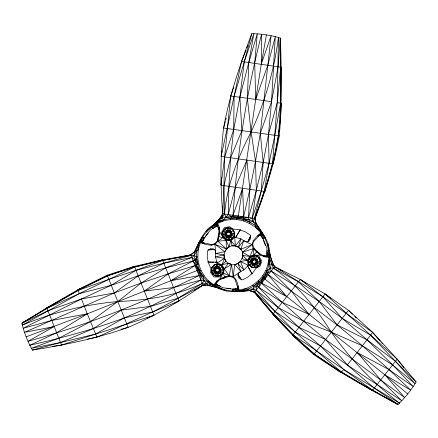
<?xml version="1.0" encoding="UTF-8"?>
<svg xmlns="http://www.w3.org/2000/svg" width="438" height="438" viewBox="0 0 438 438"><rect width="100%" height="100%" fill="white"/><g stroke="black" fill="none" stroke-linecap="round" stroke-linejoin="round"><path stroke-width="0.66" d="M198.491 244.738C199.766 239.668 202.832 235.294 205.975 231.209C210.076 225.077 218.25 224.075 221.946 217.839L222.745 213.81C220.336 185.247 220.139 156.497 223.599 128.011C229.49 95.615 240.057 64.375 251.784 33.682C261.366 33.825 271.067 35.221 280.238 38.013L280.484 38.467C281.349 70.961 282.176 103.527 279.258 135.95C274.21 164.25 265.346 191.641 255.036 218.425L255.885 223.243L255.962 226.013L255.524 227.3L260.747 232.802L260.544 234.04L253.536 241.683L252.726 244.557C254.374 251.943 262.165 258.212 269.923 257.133C270.104 247.574 266.934 237.768 260.413 230.689M240.55 291.024L232.819 291.686L232.852 288.823M221.124 156.437L241.557 61.451L281.163 67.26L280.605 103.182L278.513 135.851L273.246 163.872L221.124 156.437L221.874 151.061M262.701 255.359L267.01 256.181L266.797 251.543M268.751 250.7L266.999 253.941L269.863 253.848L269.627 259.329L273.438 268.127C297.479 284.722 315.793 307.733 331.325 332.185C350.285 359.204 373.357 383.124 399.587 403.146L343.688 369.48L341.027 372.59L314.254 353.97L292.622 335.399L309.036 314.44L291.297 290.898L271.171 271.023L269.052 264.541L269.901 255.973L269.014 253.876L267.021 255.431L269.041 255.458L269.923 257.133L268.072 264.01L265.888 270.334L262.822 275.644L264.886 279.055L385.002 374.923L404.652 397.605L325.593 339.494L303.665 321.284L282.258 302.412L261.53 283.342C265.45 275.048 269.523 266.441 269.923 257.133L269.025 256.252L267.941 243.468L267.142 243.747C269.074 251.538 270.865 259.537 274.626 266.687L322.915 296.772L372.672 332.409L397.162 359.16L416.1 381.898C411.183 390.127 405.123 397.83 398.12 404.378L397.611 404.367C369.031 388.862 340.419 373.302 313.8 354.561C291.812 336.039 272.524 314.665 254.483 292.349L249.884 290.668L247.448 289.354L246.55 288.33L239.175 290.104L238.206 289.31L235.091 279.417L233.005 277.281C225.784 275.015 216.46 278.628 213.52 285.888C219.334 289.425 226.024 291.401 232.819 291.686M221.393 177.713L221.004 185.197L264.864 191.461L272.551 163.779L277.232 102.602L278.442 37.361C274.215 70.091 265.034 102.032 251.116 131.958C237.708 157.636 226.933 185.006 224.584 214.116L221.946 217.839L219.805 218.212C213.054 226.331 204.009 232.819 199.219 242.329L194.883 251.275L190.935 255.387L163.817 263.2L135.977 270.323L108.898 279.345L78.156 290.389L46.767 307.859L21.9 323.282C24.068 332.623 27.709 341.722 32.379 350.093C64.819 344.903 97.159 338.432 128.159 327.339C154.559 316.094 179.361 301.547 202.893 285.182L206.78 283.857L211.762 284.53L216.394 287.47L226.501 290.17L236.082 291.593L248.609 290.624L238.261 291.401L236.016 290.75L232.83 290.843L235.858 288.741L238.086 288.5L238.381 290.498L239.351 291.292L249.884 290.668L254.801 291.938L275.124 311.517L295.217 332.064L316.57 351.008L341.503 372.108L372.327 390.559L397.162 359.16L325.122 293.975L300.276 279.488L274.626 266.687L271.538 263.983L269.052 264.541L268.072 264.01L268.877 257.095L267.979 256.219M280.336 42.557L280.484 38.467L280.605 103.182L274.796 135.326L269.069 163.286L264.273 191.379L255.036 218.425L256.11 223.829L263.583 234.735L267.142 243.747M186.139 256.011L190.744 254.905L194.494 251.762L199.219 242.329L200.39 241.886L202.268 242.63L203.177 240.577L202.871 236.909L200.697 241.152L199.219 242.329C192.474 257.834 198.956 277.363 213.52 285.888L215.408 285.959L226.347 291.002L226.501 290.17M197.839 256.892L198.184 250.049L199.219 242.329C204.261 243.818 209.764 246.386 214.959 244.344L217.845 241.338L222.854 237.67L226.167 240.331L228.964 246.939L226.397 248.965L224.628 251.773L215.693 253.558L215.452 256.898L217.16 263.096L222.11 264.722L228.45 263.265C238.573 269.907 248.85 253.268 238.392 247.185C228.302 240.506 218.02 257.226 228.45 263.265L224.146 268.954L223.5 273.153L224.683 277.867L220.139 278.678L220.314 279.428L217.319 281.41L214.73 285.549L213.52 285.888C204.968 278.497 198.064 268.576 197.839 256.892L196.509 257.155L194.341 255.453L190.935 255.387L162.701 260.429L134.658 267.06L107.491 275.863L77.975 289.732L46.767 307.859L61.539 345.067L154.012 315.267L134.389 266.408L107.206 275.168L77.975 289.732L79.338 293.597L22.234 325.166C52.691 312.464 84.945 304.443 117.817 301.536C146.757 300.309 175.852 295.951 202.236 283.435L206.78 283.857L208.176 285.521L216.394 287.47L217.746 284.946L219.92 285.976M280.972 70.649L281.163 67.26M277.232 102.602L281.262 103.352C280.304 143.122 268.653 181.485 254.522 218.354L252.764 221.267L250.207 222.296L243.539 219.668L243.309 218.195L249.863 189.336L255.502 161.359L260.309 133.267L271.522 101.709L278.119 66.636L280.238 38.013L280.709 67.096L277.232 102.602L268.499 134.433L269.069 163.286L261.316 190.963L254.522 218.354L255.885 223.243L261.689 232.058L261.486 233.295L259.904 234.549L261.223 236.361L264.557 237.927L261.973 233.925L261.689 232.058L255.962 226.013L250.207 222.296L248.461 219.558L248.538 217.505L256.329 190.256L263.172 162.454L268.499 134.433L271.522 101.709L275.283 36.573L267.853 65.065L255.721 99.393L238.327 216.06L236.405 219.553C228.839 219.504 220.599 220.385 214.007 224.355L215.518 226.791L213.049 228.505L211.324 226.216M230.268 219.553L230.344 218.414L232.047 216.826L232.978 215.304L242.614 188.302L243.714 216.826L255.036 218.425L256.575 213.24M232.978 215.304C237.221 154.264 246.211 93.557 261.579 34.29L261.289 64.107L255.721 99.393L230.64 96.037L224.656 156.946L221.004 185.197M269.052 264.541L269.901 255.973L269.041 255.458L267.01 256.181M273.246 163.872L273.777 159.832M220.139 278.678L221.836 275.261L223.5 273.153L229.178 275.661L233.23 276.657L240.84 271.412L243.851 269.95L248.368 265.373L240.446 261.486L237.878 263.512L234.773 264.536L233.005 277.281M280.539 108.728L281.262 103.352M211.351 270.668C214.149 269.425 216.098 266.994 216.941 264.059L214.012 265.138L212.003 267.558L214.33 268.686L218.244 268.445L220.007 264.612L222.466 266.654L223.446 269.622L222.98 272.748L220.944 275.168L217.965 276.241L214.85 275.683L212.43 273.646L211.351 270.668L211.91 267.552L213.952 265.132L216.93 264.054L220.046 264.612L222.466 266.654L223.539 269.633C223.906 277.243 218.091 268.658 217.155 266.72L216.941 264.059L220.046 264.612L222.389 266.649L223.446 269.622L222.893 272.743L220.944 275.168L217.949 276.241L214.85 275.683L212.507 273.651L211.45 270.673C210.629 265.335 214.259 268.516 217.155 266.72L218.907 267.032L220.27 268.182L220.878 269.857L220.56 271.609L220.883 275.163L217.965 276.241L214.883 275.688L212.43 273.646L211.45 270.673L212.003 267.558L213.952 265.132L216.941 264.059L218.907 267.032L219.323 269.989L217.741 273.58L217.949 276.241L219.416 272.973L220.56 271.609L223.539 269.633M228.001 227.815L231.078 228.368L233.459 230.41L234.516 233.383L234.051 236.504L232.014 238.924C229.266 240.758 225.444 240.062 223.5 237.401L222.427 234.429L222.98 231.313L225.023 228.893C229.315 225.592 228.329 230.317 231.341 231.937L231.948 233.618L231.636 235.37L231.954 238.918L229.036 240.002L225.92 239.444L223.577 237.407L222.52 234.434C221.699 229.096 225.329 232.277 228.225 230.476L229.977 230.793L230.355 232.178L230.393 233.75L228.811 237.336L229.019 239.997L232.014 238.924L233.963 236.498L234.516 233.383L233.536 230.41L231.116 228.373L228.001 227.815L225.023 228.893L223.073 231.319L222.52 234.434C222.614 239.832 225.674 236.049 228.811 237.336L230.487 236.734L231.636 235.37L234.609 233.388L234.051 236.504L231.636 235.37L228.225 230.476L228.012 227.815L225.083 228.893L223.073 231.319L225.4 232.447L228.811 237.336M260.391 261.103L257.413 263.085L256.263 264.448L254.588 265.05C251.456 263.764 248.39 267.547 248.302 262.148L248.85 259.028L250.799 256.602L253.777 255.529L256.86 256.082L259.312 258.124L260.292 261.097L259.833 264.218L257.79 266.638L254.817 267.711L251.702 267.158L249.282 265.116L248.204 262.138L248.762 259.022L250.799 256.602L253.777 255.529L256.892 256.088L259.312 258.124L260.391 261.103C260.758 268.713 254.938 260.128 254.007 258.19L253.794 255.529L256.892 256.088L259.236 258.119L260.292 261.097L259.745 264.213L257.79 266.638L254.801 267.711L251.735 267.158L249.353 265.121L248.302 262.148C247.475 256.805 251.105 259.986 254.007 258.19L255.759 258.502L257.122 259.652L257.725 261.327L257.413 263.085L257.73 266.632L254.817 267.711C253.498 264.935 251.182 262.926 248.204 262.138M266.37 34.952L261.289 64.107L271.111 35.741L260.309 133.267L263.172 162.454L261.316 190.963L252.283 218.036L252.764 221.267L255.962 226.013M217.949 276.241L215.983 273.263L214.62 272.118L214.018 270.443L214.33 268.686L217.741 273.58L219.416 272.973L220.883 275.163L222.893 272.743M233.963 236.498L231.954 238.918L230.487 236.734L227.716 235.611L225.953 239.444L223.577 237.407L225.696 235.874L229.594 235.452L230.487 236.734L229.019 239.997L227.054 237.024L225.696 235.874L225.088 234.199L225.4 232.447L226.55 231.083L228.012 227.815M254.007 258.19L251.472 263.588L250.864 261.913L251.182 260.161L252.326 258.798L253.794 255.529L255.759 258.502L256.17 261.464C254.412 263.035 253.509 272.606 256.263 264.448L255.37 263.167L252.463 263.347L251.472 263.588L249.353 265.121L251.735 267.158L253.498 263.326L251.182 260.161L248.85 259.028L250.859 256.608L253.794 255.529M206.616 231.762L205.975 231.209L214.456 225.077L215.825 223.26L218.869 221.814L219.805 218.212L222.745 213.81L243.714 216.826C234.571 217.576 225.083 218.354 216.821 222.663L216.509 223.878L218.797 228.193L219.011 231.779L217.352 240.9L214.527 243.84L211.636 244.574L202.268 242.63L200.697 241.152L199.673 241.327L199.219 242.263M218.666 280.517L215.797 283.835L215.408 285.959L214.532 286.447L207.535 281.431L200.861 280.019L173.59 287.514L144.332 291.1L87.315 313.827L26.181 336.827M218.896 229.802L217.456 225.658L216.799 226.024L214.456 225.077L215.814 224.261L216.821 222.663C221.562 228.116 219.159 235.124 217.845 241.338L226.167 240.331L230.853 240.681L235.332 246.014L232.069 245.915L230.853 240.681L234.735 237.21L240.955 238.83L243.725 240.708L252.074 244.678L252.726 244.557M220.314 279.428L229.047 276.301L231.51 264.437L228.45 263.265M264.864 191.461L265.756 187.475M216.996 224.804L217.308 223.588L223.703 220.829L223.67 219.706L221.946 217.839L226.085 217.062L238.327 216.06M225.335 121.43L223.599 128.011L279.258 135.95M225.685 120.111L226.205 118.14M251.784 33.682L244.273 61.769L234.095 96.442L233.706 129.467L230.585 157.8L228.921 186.342L228.225 214.631L223.67 219.706L215.825 223.26L215.814 224.261L216.799 226.024L215.518 226.791L211.833 226.889M236.405 219.553C246.101 220.478 254.418 225.937 261.689 232.058C257.878 235.677 252.901 239.159 252.074 244.678L253.235 248.68L253.909 254.856L249.945 256.394L242.827 255.507L242.159 258.71L247.3 260.276L248.368 265.373M217.155 266.72L214.62 272.118L212.507 273.651L215.983 273.263L217.741 273.58M228.225 230.476L225.696 235.874L222.427 234.429M228.943 246.901L230.853 240.681M215.282 284.662L214.072 284.996L208.488 280.846L207.535 281.431L206.78 283.857L204.037 280.659L197.051 270.564L144.332 291.1L168.137 273.931L195.009 260.035L196.509 257.155L197.565 264.245L196.405 265.176L168.137 273.931L141.091 283.036L114.356 292.918L24.495 332.327L53.973 326.649L28.005 341.306C87.014 324.98 144.086 302.417 199.071 275.568L200.85 275.611L203.079 276.296L204.103 275.792M198.868 243.895L199.673 241.327L201.354 239.712L203.177 240.577L204.322 238.464M202.049 242.805L202.46 241.552M202.876 240.298L203.287 239.044L210.64 229.715L217.932 225.198M219.011 231.779L219.75 231.998L218.184 236.339L218.797 236.619L217.352 240.9L226.397 248.965L228.964 246.939M235.332 246.014L238.371 247.224L240.807 249.397L243.725 240.708L246.452 241.858L248.899 241.103L250.618 238.562L250.207 234.992L245.138 231.762L239.498 229.775L233.24 229.09L229.616 226.764L224.327 227.563L221.447 232.583L221.858 235.179L222.854 237.67L218.797 236.619M249.764 223.577L250.207 222.296C242.816 217.56 233.93 219.624 226.085 217.062L224.584 214.116L223.949 185.624L224.656 156.946L233.706 129.467L239.871 97.192L248.817 62.366L257.254 33.83L254.702 63.171L255.721 99.393L271.522 101.709M230.64 96.037L233.782 86.998M222.11 264.722L224.486 258.179L226.035 261.053L222.11 264.722L224.146 268.954L229.178 275.661L224.617 277.194M255.584 222.586L262.329 232.95L261.973 233.925L260.358 235.146L262.888 235.217L261.749 232.091M241.557 61.451L246.041 50.2M247.032 47.698L247.782 45.826M200.39 241.886L200.697 241.152L202.559 241.935L201.354 239.712L200.593 239.345M219.345 288.866L220.467 286.228M264.886 279.055L270.142 267.952L272.283 261.94L269.627 259.329M237.878 263.512L243.851 269.95L240.473 261.519L247.3 260.276L249.945 256.394L253.235 248.68L256.843 251.866L257.396 251.472L260.369 254.998L260.933 254.473L264.147 256.082L269.025 256.252M214.883 275.688L216.646 271.85L220.56 271.609M256.86 256.082L255.097 259.92L251.182 260.161L248.302 262.148L252.419 261.782L252.835 264.738M248.258 240.895L250.503 236.202M199.673 241.327L194.883 251.275L190.744 254.905L162.701 260.429L135.977 270.323L111.274 285.242L81.419 298.99L23.132 328.297L51.52 320.485L87.315 313.827L96.951 337.233L152.692 311.955L178.983 300.994L162.471 259.876L134.389 266.408L107.491 275.863L78.156 290.389L22.168 322.85L26.39 320.611M248.039 241.393L250.706 235.912M201.507 242.329L204.311 243.939L204.601 243.172L201.507 242.329L200.341 242.772L198.184 250.049L196.854 250.312L194.341 255.453L191.784 257.484L165.701 267.87L138.2 275.847L111.274 285.242L79.338 293.597L46.85 308.336L21.9 323.282L47.747 310.81L81.419 298.99L114.356 292.918L138.2 275.847L163.817 263.2L191.784 257.484L195.009 260.035L197.565 264.245M234.609 233.388L233.459 230.41L231.341 231.937L230.393 233.75L234.516 233.383M222.389 266.649L220.27 268.182L219.323 269.989L223.446 269.622M259.236 258.119L257.122 259.652L256.17 261.464L260.292 261.097M250.607 290.744L249.271 290.575L254.483 292.349L273.285 313.865L295.217 332.064L320.49 345.998L347.323 364.98L357.222 352.459L389.103 369.683L413.237 386.562L392.744 364.991L367.055 339.828L342.193 318.355L319.209 301.486L298.431 281.826L273.438 268.127L270.142 267.952C264.278 272.808 261.617 280.419 258.529 287.175L278.229 307.553L298.891 327.378L320.49 345.998L343.688 369.48L372.7 390.247L397.611 404.367L393.565 401.832M220.615 217.724L222.745 213.81L223.949 185.624L230.585 157.8L241.918 130.639L239.871 97.192L244.273 61.769L253.865 33.622L248.817 62.366L247.35 98.216L251.116 131.958L255.502 161.359L256.329 190.256L252.283 218.036L248.461 219.558L243.539 219.668M305.992 283.194L300.276 279.488L286.78 296.652L259.159 281.771L256.788 286.085L256.197 290.159L254.483 292.349L255.88 293.816M240.314 229.567L235.496 237.73L240.172 229.917M211.165 245.307L211.636 244.574M205 237.396L208.143 233.087M247.448 289.354L253.547 286.228L256.788 286.085L282.258 302.412L309.036 314.44L325.122 293.975L348.506 310.328L372.672 332.409L357.222 352.459L380.89 380.124L401.843 400.808L347.323 364.98L325.593 339.494L298.891 327.378L275.124 311.517L256.197 290.159L253.159 288.96L247.448 289.354L239.351 291.292L237.593 290.602L236.016 290.75L237.341 288.598L237.593 290.602L238.261 291.401L239.296 291.325M243.019 220.851L243.862 219.728M347.323 364.98L374.391 388.232L398.12 404.378L372.7 390.247L341.503 372.108L314.254 353.97L293.049 334.84L272.923 314.342L286.78 296.652L268.215 274.801L267.361 273.235L266.835 270.969L265.888 270.334M313.8 354.561L348.506 310.328L352.371 314.166M243.725 240.708L238.392 247.185L240.955 238.83L235.343 245.97L234.735 237.21M259.745 264.213L257.73 266.632L256.263 264.448L253.498 263.326L254.588 265.05M228.472 263.227L231.505 264.464L233.23 276.657C237.593 280.128 238.119 286.184 239.351 291.292C248.286 288.051 257.172 283.583 262.822 275.644M343.688 369.48L293.049 334.84L273.285 313.865L254.801 291.938L253.159 288.96L253.547 286.228L258.94 282.017L263.43 276.865M274.204 267.164L274.626 266.687L272.633 263.43M256.843 251.866L253.909 254.856L256.564 255.239L260.369 254.998M225.083 228.893L227.442 232.364L225.4 232.447L222.52 234.434L225.088 234.199L227.442 232.364L231.341 231.937M231.948 233.618L229.594 235.452L231.636 235.37M220.878 269.857L218.524 271.691L219.416 272.973L216.646 271.85L214.62 272.118L211.45 270.673L214.018 270.443L216.372 268.603L214.012 265.138M250.864 261.913L253.219 260.079L250.859 256.608M257.725 261.327L255.37 263.167L257.413 263.085M214.007 224.355L220.314 218.283L219.805 218.212M221.836 275.261L219.799 276.915L214.012 276.936L210.673 272.754L210.875 268.445L208.34 262.685L207.24 256.81L207.502 250.804L210.388 248.664L213.448 248.883L215.326 250.624L215.693 253.558L224.015 254.943L224.486 258.179M259.159 281.771L253.547 286.228L252.655 285.204M260.933 254.473L253.859 248.477L242.356 252.277L242.827 255.507L242.378 252.266L252.074 244.678L240.801 249.337M237.9 263.55L240.84 271.412L238.48 273.197L237.916 275.694L239.252 278.453L242.553 279.882L247.881 277.106L252.419 273.219L256.142 268.138L259.975 266.162L261.924 261.179L259.017 256.181L256.564 255.239M218.797 228.193L219.493 227.694M263.583 234.735L261.223 236.361L262.8 238.924L265.297 237.516M217.16 263.096L224.448 258.19L215.452 256.898L223.971 254.943M224.678 251.74L214.527 243.84M196.854 250.312L194.494 251.762L194.341 255.453L195.009 260.035L196.405 265.176L200.85 275.611L200.861 280.019C176.021 293.92 150.688 306.972 124.365 317.862C93.595 329.453 61.785 337.922 29.768 345.281L56.453 332.82L87.315 313.827L81.419 298.99M224.146 268.954L231.505 264.464M194.187 290.427L195.928 289.381M197.089 288.68L202.893 285.182L205.433 285.116M260.544 234.04L257.752 235.66L258.272 236.296L259.904 234.549L261.973 233.925L261.486 233.295M216.509 223.878L215.814 224.261L217.456 225.658M211.762 284.53L208.176 285.521L202.893 285.182L152.692 311.955L124.365 317.862L95.572 334.035L60.455 342.56L32.379 350.093M174.735 303.162L178.983 300.994M46.767 307.859L51.005 305.724M79.338 293.597L134.658 267.06L162.471 259.876L190.744 254.905L202.893 285.182M218.869 221.814L223.67 219.706M131.258 267.711L134.389 266.408M77.975 289.732L81.736 288.182M147.091 318.07L154.012 315.267M157.926 261.305L162.471 259.876M120.932 329.305L128.159 327.339L107.206 275.168M220.27 268.182L218.244 268.445L215.48 267.322M257.122 259.652L255.097 259.92L252.326 258.798M238.261 291.401L239.57 291.106M235.77 289.146L234.478 289.414L222.718 287.711L215.742 283.966M237.062 288.872L238.354 288.604M87.545 339.028L96.951 337.233M199.071 275.568L170.864 280.725L195.014 265.51L198.409 270.509L203.079 276.296L204.037 280.659L202.236 283.435L177.883 298.229L150.464 306.392L121.277 310.159L93.338 328.653L60.455 342.56L31.279 348.32L58.697 338.322L90.48 321.667L117.817 301.536L141.091 283.036L165.701 267.87L193.196 260.993L199.673 270.394L201.037 270.476M52.221 346.425L61.539 345.067M238.381 290.498L237.593 290.602L238.086 288.5L237.391 286.211L238.201 286.08L238.206 289.31M266.747 250.941L269.594 250.596M199.673 270.394L197.051 270.564M225.088 234.199L226.643 234.067L227.054 237.024M214.018 270.443L215.573 270.306L215.983 273.263M209.052 249.89L214.237 249.49M208.055 249.912L214.806 249.43M237.155 218.42L248.538 217.505L249.863 189.336L246.895 160.133L235.376 187.267L228.225 214.631L232.047 216.826L243.309 218.195L248.461 219.558L252.764 221.267L255.885 223.243L256.11 223.829M233.449 288.806L235.858 288.741L236.082 291.593M207.754 262.088L217.232 262.176L215.282 262.143M208.127 262.034L213.979 262.127M235.091 279.417L235.956 279.46M226.884 288.188L230.859 288.609M197.456 263.928L198.852 264.103M249.271 290.575L249.884 290.668L253.159 288.96L256.788 286.085L260.544 282.307L267.361 273.235L271.171 271.023L295.327 285.773L319.209 301.486L337.063 324.876L362.429 345.796L389.103 369.683L410.674 390.077L385.002 374.923L407.707 393.899M223.369 213.936L222.745 213.81L222.603 206.358M226.55 231.083L229.315 232.206L231.078 228.368L233.459 230.41M210.569 285.795L216.394 287.47M216.542 281.054L217.319 281.41M242.378 252.266L249.945 256.394M282.335 270.947L274.626 266.687L256.197 290.159L278.229 307.553L303.665 321.284L331.325 332.185L362.429 345.796L392.744 364.991L415.115 383.737L395.536 361.35L370.597 335.201L342.193 318.355L322.915 296.772L300.276 279.488M202.142 236.476L204.612 237.933M215.797 283.835L217.746 284.946L219.673 288.089M214.73 285.549L215.408 285.959L216.443 284.224L216.794 286.726L214.532 286.447L207.535 281.431M366.086 386.469L372.327 390.559M268.215 274.801L314.413 307.596L337.063 324.876L367.055 339.828L395.536 361.35L416.1 381.898M292.622 335.399L296.931 338.7M336.192 368.867L341.027 372.59M325.122 293.975L330.476 298.147M272.923 314.342L275.929 317.107M354.785 316.559L356.236 317.999M256.81 294.801L258.206 296.269M242.866 255.513L247.3 260.276M261.42 231.959L262.329 232.95M260.303 234.757L262.499 237.221L266.906 248.253L267.147 256.164M234.828 264.563L240.84 271.412M372.672 332.409L380.272 341.207M381.613 342.762L382.505 343.797M397.162 359.16L403.836 367.608M238.042 274.708L240.988 278.995M238.086 274.801L241.502 279.849M219.75 231.998L221.858 235.179M252.195 274.024L247.536 265.773L251.965 273.728M253.137 240.911L253.536 241.683M263.342 240.139L265.537 245.713M258.393 280.725L258.94 282.017M269.863 253.848L271.483 260.386M264.147 256.082L264.224 256.931M215.693 253.558L214.959 244.344L226.38 248.948L226.167 240.331"/></g></svg>
